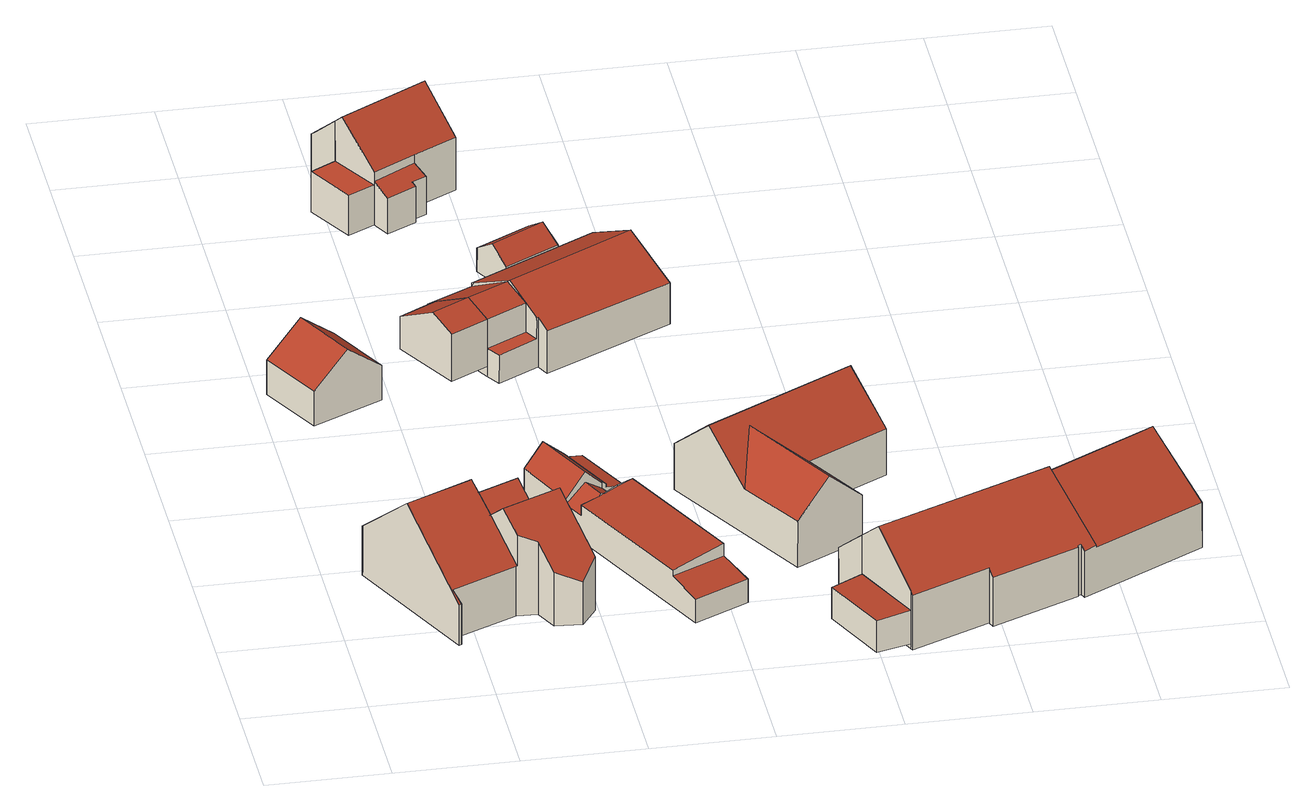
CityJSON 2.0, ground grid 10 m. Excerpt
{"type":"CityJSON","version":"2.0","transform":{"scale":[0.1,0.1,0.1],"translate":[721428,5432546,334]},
"CityObjects":{
"building1":{"type":"Building","attributes":{"Gemeindeschluessel":"09375199","HoeheDach":"347.230","HoeheGrund":"337.940","Methode":"2000","NiedrigsteTraufeDesGebaeudes":"341.506","Geometrietyp2DReferenz":"3000","measuredHeight":9.29,"function":"31001_1000","roofType":"3100"},"address":[{"Country":"Germany","Locality":"Sinzing","ThoroughfareName":"Jasminweg 1"}],"geometry":[{"type":"Solid","lod":"2","boundaries":[[[[0,1,2,3]],[[4,5,6]],[[7,8,9,10,11,12]],[[13,14,15,16,5]],[[7,12,3,2]],[[17,18,19,20]],[[21,13,5,4,22]],[[9,23,19,18,24,25,10]],[[18,17,26,27,24]],[[28,29,15,14]],[[30,16,15,29,31]],[[32,31,29,28]],[[20,19,23,33]],[[9,8,33,23]],[[11,10,25,6]],[[0,3,12,11,6,5,16,30,34]],[[6,25,24,27,22,4]],[[21,22,27,26]],[[1,0,34,35]],[[8,7,2,1,35,32,28,14,13,21,26,17,20,33]],[[30,31,32,35,34]]]],"semantics":{"surfaces":[{"type":"WallSurface","Flaeche":"3.979","Z_MAX":"4.397","Z_MAX_ASL":"342.337","Z_MIN":"-0.000","Z_MIN_ASL":"337.940"},{"type":"WallSurface","Flaeche":"2.041","Z_MAX":"8.570","Z_MAX_ASL":"346.510","Z_MIN":"5.960","Z_MIN_ASL":"343.900"},{"type":"WallSurface","Flaeche":"11.141","Z_MAX":"7.180","Z_MAX_ASL":"345.120","Z_MIN":"-0.000","Z_MIN_ASL":"337.940"},{"type":"WallSurface","Flaeche":"15.298","Z_MAX":"9.290","Z_MAX_ASL":"347.230","Z_MIN":"-0.000","Z_MIN_ASL":"337.940"},{"type":"WallSurface","Flaeche":"26.171","Z_MAX":"4.404","Z_MAX_ASL":"342.344","Z_MIN":"-0.000","Z_MIN_ASL":"337.940"},{"type":"WallSurface","Flaeche":"9.757","Z_MAX":"4.750","Z_MAX_ASL":"342.690","Z_MIN":"-0.000","Z_MIN_ASL":"337.940"},{"type":"WallSurface","Flaeche":"6.607","Z_MAX":"8.570","Z_MAX_ASL":"346.510","Z_MIN":"-0.000","Z_MIN_ASL":"337.940"},{"type":"RoofSurface","Dachneigung":"50.077","Dachorientierung":"157.229","Flaeche":"31.057","Z_MAX":"8.670","Z_MAX_ASL":"346.610","Z_MIN":"3.793","Z_MIN_ASL":"341.733"},{"type":"WallSurface","Flaeche":"37.968","Z_MAX":"8.670","Z_MAX_ASL":"346.610","Z_MIN":"-0.000","Z_MIN_ASL":"337.940"},{"type":"WallSurface","Flaeche":"32.696","Z_MAX":"8.587","Z_MAX_ASL":"346.527","Z_MIN":"-0.000","Z_MIN_ASL":"337.940"},{"type":"RoofSurface","Dachneigung":"50.264","Dachorientierung":"337.229","Flaeche":"46.952","Z_MAX":"9.290","Z_MAX_ASL":"347.230","Z_MIN":"4.402","Z_MIN_ASL":"342.342"},{"type":"WallSurface","Flaeche":"27.067","Z_MAX":"4.402","Z_MAX_ASL":"342.342","Z_MIN":"-0.000","Z_MIN_ASL":"337.940"},{"type":"WallSurface","Flaeche":"9.685","Z_MAX":"4.745","Z_MAX_ASL":"342.686","Z_MIN":"-0.000","Z_MIN_ASL":"337.940"},{"type":"WallSurface","Flaeche":"11.672","Z_MAX":"6.485","Z_MAX_ASL":"344.425","Z_MIN":"-0.000","Z_MIN_ASL":"337.940"},{"type":"WallSurface","Flaeche":"7.300","Z_MAX":"8.670","Z_MAX_ASL":"346.610","Z_MIN":"4.398","Z_MIN_ASL":"342.338"},{"type":"RoofSurface","Dachneigung":"50.263","Dachorientierung":"157.229","Flaeche":"47.261","Z_MAX":"9.290","Z_MAX_ASL":"347.230","Z_MIN":"3.566","Z_MIN_ASL":"341.506"},{"type":"RoofSurface","Dachneigung":"50.077","Dachorientierung":"337.230","Flaeche":"15.679","Z_MAX":"8.670","Z_MAX_ASL":"346.610","Z_MIN":"5.960","Z_MIN_ASL":"343.900"},{"type":"WallSurface","Flaeche":"34.319","Z_MAX":"8.014","Z_MAX_ASL":"345.954","Z_MIN":"-0.000","Z_MIN_ASL":"337.940"},{"type":"WallSurface","Flaeche":"0.689","Z_MAX":"3.570","Z_MAX_ASL":"341.511","Z_MIN":"-0.000","Z_MIN_ASL":"337.940"},{"type":"GroundSurface","Flaeche":"108.291","Z_MAX":"-0.000","Z_MAX_ASL":"337.940","Z_MIN":"-0.000","Z_MIN_ASL":"337.940"},{"type":"WallSurface","Flaeche":"84.499","Z_MAX":"9.290","Z_MAX_ASL":"347.230","Z_MIN":"-0.000","Z_MIN_ASL":"337.940"}],"values":[[0,1,2,3,4,5,6,7,8,9,10,11,12,13,14,15,16,17,18,19,20]]}}]},
"building2":{"type":"Building","attributes":{"Gemeindeschluessel":"09375199","HoeheDach":"343.040","HoeheGrund":"337.830","Methode":"2000","NiedrigsteTraufeDesGebaeudes":"340.504","Geometrietyp2DReferenz":"3000","measuredHeight":5.21,"function":"31001_2000","roofType":"3100"},"geometry":[{"type":"Solid","lod":"2","boundaries":[[[[36,37,38,39]],[[38,37,40,41]],[[42,43,44,45]],[[45,44,40,37,36]],[[39,38,41,46,47]],[[46,41,40,44,43]],[[47,46,43,42]],[[45,36,39,47,42]]]],"semantics":{"surfaces":[{"type":"WallSurface","Flaeche":"8.033","Z_MAX":"2.682","Z_MAX_ASL":"340.512","Z_MIN":"0.000","Z_MIN_ASL":"337.830"},{"type":"RoofSurface","Dachneigung":"49.839","Dachorientierung":"154.937","Flaeche":"11.705","Z_MAX":"5.210","Z_MAX_ASL":"343.040","Z_MIN":"2.682","Z_MIN_ASL":"340.512"},{"type":"WallSurface","Flaeche":"7.954","Z_MAX":"2.683","Z_MAX_ASL":"340.513","Z_MIN":"0.000","Z_MIN_ASL":"337.830"},{"type":"WallSurface","Flaeche":"23.643","Z_MAX":"5.210","Z_MAX_ASL":"343.040","Z_MIN":"0.000","Z_MIN_ASL":"337.830"},{"type":"WallSurface","Flaeche":"20.687","Z_MAX":"5.210","Z_MAX_ASL":"343.040","Z_MIN":"0.000","Z_MIN_ASL":"337.830"},{"type":"RoofSurface","Dachneigung":"49.847","Dachorientierung":"334.927","Flaeche":"11.659","Z_MAX":"5.210","Z_MAX_ASL":"343.040","Z_MIN":"2.674","Z_MIN_ASL":"340.504"},{"type":"WallSurface","Flaeche":"2.982","Z_MAX":"3.490","Z_MAX_ASL":"341.320","Z_MIN":"0.000","Z_MIN_ASL":"337.830"},{"type":"GroundSurface","Flaeche":"17.858","Z_MAX":"0.000","Z_MAX_ASL":"337.830","Z_MIN":"0.000","Z_MIN_ASL":"337.830"}],"values":[[0,1,2,3,4,5,6,7]]}}]},
"building3":{"type":"Building","attributes":{"Gemeindeschluessel":"09375199","HoeheDach":"342.630","HoeheGrund":"336.910","Methode":"2000","NiedrigsteTraufeDesGebaeudes":"339.970","Geometrietyp2DReferenz":"3000","measuredHeight":5.72,"function":"31001_2463","roofType":"3100"},"geometry":[{"type":"Solid","lod":"2","boundaries":[[[[48,49,50,51]],[[51,52,53,48]],[[52,54,55,53]],[[54,56,57,55]],[[50,56,54,52,51]],[[49,57,56,50]],[[48,53,55,57,49]]]],"semantics":{"surfaces":[{"type":"GroundSurface","Flaeche":"38.814","Z_MAX":"0.000","Z_MAX_ASL":"336.910","Z_MIN":"0.000","Z_MIN_ASL":"336.910"},{"type":"WallSurface","Flaeche":"18.328","Z_MAX":"3.064","Z_MAX_ASL":"339.974","Z_MIN":"0.000","Z_MIN_ASL":"336.910"},{"type":"RoofSurface","Dachneigung":"50.634","Dachorientierung":"243.401","Flaeche":"25.091","Z_MAX":"5.720","Z_MAX_ASL":"342.630","Z_MIN":"3.060","Z_MIN_ASL":"339.970"},{"type":"RoofSurface","Dachneigung":"50.630","Dachorientierung":"63.396","Flaeche":"25.114","Z_MAX":"5.720","Z_MAX_ASL":"342.630","Z_MIN":"3.061","Z_MIN_ASL":"339.971"},{"type":"WallSurface","Flaeche":"28.448","Z_MAX":"5.720","Z_MAX_ASL":"342.630","Z_MIN":"0.000","Z_MIN_ASL":"336.910"},{"type":"WallSurface","Flaeche":"18.346","Z_MAX":"3.061","Z_MAX_ASL":"339.971","Z_MIN":"0.000","Z_MIN_ASL":"336.910"},{"type":"WallSurface","Flaeche":"28.459","Z_MAX":"5.720","Z_MAX_ASL":"342.630","Z_MIN":"0.000","Z_MIN_ASL":"336.910"}],"values":[[0,1,2,3,4,5,6]]}}]},
"building4":{"type":"Building","attributes":{"Gemeindeschluessel":"09375199","HoeheDach":"343.040","HoeheGrund":"337.840","Methode":"2000","NiedrigsteTraufeDesGebaeudes":"340.511","Geometrietyp2DReferenz":"3000","measuredHeight":5.2,"function":"51009_1610","roofType":"3100"},"geometry":[{"type":"Solid","lod":"2","boundaries":[[[[58,59,36,45]],[[59,60,37,36]],[[45,44,61,58]],[[40,62,61,44]],[[36,37,40,44,45]],[[37,60,62,40]],[[58,61,62,60,59]]]],"semantics":{"surfaces":[{"type":"GroundSurface","Flaeche":"24.102","Z_MAX":"0.000","Z_MAX_ASL":"337.840","Z_MIN":"0.000","Z_MIN_ASL":"337.840"},{"type":"WallSurface","Flaeche":"10.780","Z_MAX":"2.672","Z_MAX_ASL":"340.512","Z_MIN":"0.000","Z_MIN_ASL":"337.840"},{"type":"WallSurface","Flaeche":"10.719","Z_MAX":"2.672","Z_MAX_ASL":"340.512","Z_MIN":"0.000","Z_MIN_ASL":"337.840"},{"type":"RoofSurface","Dachneigung":"49.831","Dachorientierung":"334.664","Flaeche":"15.751","Z_MAX":"5.200","Z_MAX_ASL":"343.040","Z_MIN":"2.671","Z_MIN_ASL":"340.511"},{"type":"WallSurface","Flaeche":"23.580","Z_MAX":"5.200","Z_MAX_ASL":"343.040","Z_MIN":"0.000","Z_MIN_ASL":"337.840"},{"type":"RoofSurface","Dachneigung":"49.834","Dachorientierung":"154.659","Flaeche":"15.792","Z_MAX":"5.200","Z_MAX_ASL":"343.040","Z_MIN":"2.672","Z_MIN_ASL":"340.512"},{"type":"WallSurface","Flaeche":"23.575","Z_MAX":"5.200","Z_MAX_ASL":"343.040","Z_MIN":"0.000","Z_MIN_ASL":"337.840"}],"values":[[0,1,2,3,4,5,6]]}}]},
"building5":{"type":"Building","attributes":{"Gemeindeschluessel":"09375199","HoeheDach":"340.900","HoeheGrund":"336.380","Methode":"2000","NiedrigsteTraufeDesGebaeudes":"338.275","Geometrietyp2DReferenz":"3000","measuredHeight":4.52,"function":"31001_2000","roofType":"1000"},"geometry":[{"type":"Solid","lod":"2","boundaries":[[[[63,64,65,66,67,68]],[[69,70,71,72,73,74]],[[75,76,74]],[[77,78,79,80]],[[81,82,73,72,83,84]],[[84,83,85,86]],[[87,88,89,82,81]],[[65,64,69,74,76]],[[90,91,63,68]],[[92,93,94,95]],[[75,88,96,97,66,65,76]],[[70,80,79,95,94,71]],[[67,98,90,68]],[[95,79,78,92]],[[77,99,86,85,93,92,78]],[[91,90,98,97,96,87,81,84,86,99]],[[75,89,88]],[[67,66,97,98]],[[83,72,71,94,93,85]],[[91,99,77,80,70,69,64,63]],[[89,75,74,73,82]],[[87,96,88]]]],"semantics":{"surfaces":[{"type":"WallSurface","Flaeche":"53.393","Z_MAX":"3.866","Z_MAX_ASL":"340.246","Z_MIN":"0.000","Z_MIN_ASL":"336.380"},{"type":"WallSurface","Flaeche":"5.344","Z_MAX":"3.022","Z_MAX_ASL":"339.402","Z_MIN":"0.000","Z_MIN_ASL":"336.380"},{"type":"WallSurface","Flaeche":"0.839","Z_MAX":"3.687","Z_MAX_ASL":"340.067","Z_MIN":"2.511","Z_MIN_ASL":"338.891"},{"type":"WallSurface","Flaeche":"10.466","Z_MAX":"1.896","Z_MAX_ASL":"338.276","Z_MIN":"0.000","Z_MIN_ASL":"336.380"},{"type":"WallSurface","Flaeche":"2.386","Z_MAX":"4.520","Z_MAX_ASL":"340.900","Z_MIN":"2.308","Z_MIN_ASL":"338.688"},{"type":"RoofSurface","Dachneigung":"46.962","Dachorientierung":"244.353","Flaeche":"14.235","Z_MAX":"4.520","Z_MAX_ASL":"340.900","Z_MIN":"2.748","Z_MIN_ASL":"339.128"},{"type":"RoofSurface","Dachneigung":"55.149","Dachorientierung":"244.384","Flaeche":"4.750","Z_MAX":"3.630","Z_MAX_ASL":"340.010","Z_MIN":"2.298","Z_MIN_ASL":"338.678"},{"type":"WallSurface","Flaeche":"5.299","Z_MAX":"3.866","Z_MAX_ASL":"340.246","Z_MIN":"0.000","Z_MIN_ASL":"336.380"},{"type":"WallSurface","Flaeche":"10.660","Z_MAX":"2.120","Z_MAX_ASL":"338.500","Z_MIN":"0.000","Z_MIN_ASL":"336.380"},{"type":"WallSurface","Flaeche":"1.262","Z_MAX":"2.670","Z_MAX_ASL":"339.050","Z_MIN":"2.440","Z_MIN_ASL":"338.820"},{"type":"RoofSurface","Dachneigung":"82.738","Dachorientierung":"244.361","Flaeche":"59.650","Z_MAX":"3.866","Z_MAX_ASL":"340.246","Z_MIN":"3.227","Z_MIN_ASL":"339.607"},{"type":"WallSurface","Flaeche":"4.958","Z_MAX":"3.022","Z_MAX_ASL":"339.402","Z_MIN":"0.000","Z_MIN_ASL":"336.380"},{"type":"RoofSurface","Dachneigung":"78.292","Dachorientierung":"153.153","Flaeche":"15.673","Z_MAX":"2.750","Z_MAX_ASL":"339.130","Z_MIN":"2.114","Z_MIN_ASL":"338.494"},{"type":"RoofSurface","Dachneigung":"73.105","Dachorientierung":"64.335","Flaeche":"10.311","Z_MAX":"2.440","Z_MAX_ASL":"338.820","Z_MIN":"1.895","Z_MIN_ASL":"338.275"},{"type":"WallSurface","Flaeche":"17.793","Z_MAX":"4.520","Z_MAX_ASL":"340.900","Z_MIN":"0.000","Z_MIN_ASL":"336.380"},{"type":"WallSurface","Flaeche":"66.006","Z_MAX":"3.239","Z_MAX_ASL":"339.619","Z_MIN":"0.000","Z_MIN_ASL":"336.380"},{"type":"WallSurface","Flaeche":"0.032","Z_MAX":"3.630","Z_MAX_ASL":"340.010","Z_MIN":"3.450","Z_MIN_ASL":"339.830"},{"type":"WallSurface","Flaeche":"3.992","Z_MAX":"3.866","Z_MAX_ASL":"340.246","Z_MIN":"2.750","Z_MIN_ASL":"339.130"},{"type":"RoofSurface","Dachneigung":"46.970","Dachorientierung":"64.350","Flaeche":"15.000","Z_MAX":"4.520","Z_MAX_ASL":"340.900","Z_MIN":"2.670","Z_MIN_ASL":"339.050"},{"type":"GroundSurface","Flaeche":"112.947","Z_MAX":"0.000","Z_MAX_ASL":"336.380","Z_MIN":"0.000","Z_MIN_ASL":"336.380"},{"type":"RoofSurface","Dachneigung":"55.139","Dachorientierung":"64.348","Flaeche":"4.002","Z_MAX":"3.630","Z_MAX_ASL":"340.010","Z_MIN":"2.511","Z_MIN_ASL":"338.891"},{"type":"WallSurface","Flaeche":"0.779","Z_MAX":"3.450","Z_MAX_ASL":"339.830","Z_MIN":"2.298","Z_MIN_ASL":"338.678"}],"values":[[0,1,2,3,4,5,6,7,8,9,10,11,12,13,14,15,16,17,18,19,20,21]]}}]},
"building6":{"type":"Building","attributes":{"Gemeindeschluessel":"09375199","HoeheDach":"340.615","HoeheGrund":"335.460","Methode":"2000","NiedrigsteTraufeDesGebaeudes":"338.424","Geometrietyp2DReferenz":"3000","measuredHeight":5.16,"function":"31001_2000","roofType":"3100"},"geometry":[{"type":"Solid","lod":"2","boundaries":[[[[100,101,102,103]],[[104,105,106,107]],[[107,106,108,109,110]],[[106,105,111,108]],[[110,109,101,100]],[[103,102,111,105,104]],[[103,104,107,110,100]],[[108,111,102,101,109]]]],"semantics":{"surfaces":[{"type":"WallSurface","Flaeche":"1.203","Z_MAX":"2.988","Z_MAX_ASL":"338.448","Z_MIN":"0.000","Z_MIN_ASL":"335.460"},{"type":"WallSurface","Flaeche":"15.015","Z_MAX":"4.277","Z_MAX_ASL":"339.737","Z_MIN":"0.000","Z_MIN_ASL":"335.460"},{"type":"WallSurface","Flaeche":"26.908","Z_MAX":"5.155","Z_MAX_ASL":"340.615","Z_MIN":"0.000","Z_MIN_ASL":"335.460"},{"type":"RoofSurface","Dachneigung":"68.643","Dachorientierung":"150.811","Flaeche":"8.456","Z_MAX":"5.155","Z_MAX_ASL":"340.615","Z_MIN":"4.277","Z_MIN_ASL":"339.737"},{"type":"WallSurface","Flaeche":"9.183","Z_MAX":"2.987","Z_MAX_ASL":"338.447","Z_MIN":"0.000","Z_MIN_ASL":"335.460"},{"type":"WallSurface","Flaeche":"26.778","Z_MAX":"5.155","Z_MAX_ASL":"340.615","Z_MIN":"0.000","Z_MIN_ASL":"335.460"},{"type":"GroundSurface","Flaeche":"21.847","Z_MAX":"0.000","Z_MAX_ASL":"335.460","Z_MIN":"0.000","Z_MIN_ASL":"335.460"},{"type":"RoofSurface","Dachneigung":"61.412","Dachorientierung":"330.809","Flaeche":"15.915","Z_MAX":"5.155","Z_MAX_ASL":"340.615","Z_MIN":"2.964","Z_MIN_ASL":"338.424"}],"values":[[0,1,2,3,4,5,6,7]]}}]},
"building7":{"type":"Building","attributes":{"Gemeindeschluessel":"09375199","HoeheDach":"342.470","HoeheGrund":"334.510","Methode":"2000","NiedrigsteTraufeDesGebaeudes":"337.682","Geometrietyp2DReferenz":"3000","measuredHeight":7.96,"function":"31001_1000","roofType":"3100"},"address":[{"Country":"Germany","Locality":"Sinzing","ThoroughfareName":"Mariaorter Straße 8"}],"geometry":[{"type":"Solid","lod":"2","boundaries":[[[[112,113,114,115,116]],[[117,118,114,119]],[[120,121,122,123]],[[124,125,115,114,118]],[[126,127,128,129]],[[130,123,122,119,114,113]],[[122,121,128,127,117,119]],[[131,132,124,118,117]],[[112,133,134,113]],[[131,117,127,126]],[[135,134,133,136]],[[116,115,125,137,138,139]],[[129,128,121,120]],[[140,138,137,141]],[[142,116,139,143]],[[130,113,134,135]],[[132,141,137,125,124]],[[142,136,133,112,116]],[[143,139,138,140]],[[131,126,129,120,123,130,135,136,142,143,140,141,132]]]],"semantics":{"surfaces":[{"type":"WallSurface","Flaeche":"13.365","Z_MAX":"7.960","Z_MAX_ASL":"342.470","Z_MIN":"3.640","Z_MIN_ASL":"338.150"},{"type":"WallSurface","Flaeche":"2.969","Z_MAX":"4.664","Z_MAX_ASL":"339.174","Z_MIN":"3.940","Z_MIN_ASL":"338.450"},{"type":"WallSurface","Flaeche":"8.713","Z_MAX":"3.173","Z_MAX_ASL":"337.683","Z_MIN":"-0.000","Z_MIN_ASL":"334.510"},{"type":"RoofSurface","Dachneigung":"48.874","Dachorientierung":"152.631","Flaeche":"41.481","Z_MAX":"7.960","Z_MAX_ASL":"342.470","Z_MIN":"4.660","Z_MIN_ASL":"339.170"},{"type":"WallSurface","Flaeche":"4.570","Z_MAX":"3.351","Z_MAX_ASL":"337.861","Z_MIN":"-0.000","Z_MIN_ASL":"334.510"},{"type":"WallSurface","Flaeche":"6.207","Z_MAX":"4.687","Z_MAX_ASL":"339.197","Z_MIN":"-0.000","Z_MIN_ASL":"334.510"},{"type":"RoofSurface","Dachneigung":"65.783","Dachorientierung":"152.631","Flaeche":"7.117","Z_MAX":"3.942","Z_MAX_ASL":"338.452","Z_MIN":"3.172","Z_MIN_ASL":"337.682"},{"type":"WallSurface","Flaeche":"19.308","Z_MAX":"4.664","Z_MAX_ASL":"339.174","Z_MIN":"-0.000","Z_MIN_ASL":"334.510"},{"type":"RoofSurface","Dachneigung":"90.000","Dachorientierung":"-1.000","Flaeche":"11.160","Z_MAX":"3.640","Z_MAX_ASL":"338.150","Z_MIN":"3.640","Z_MIN_ASL":"338.150"},{"type":"WallSurface","Flaeche":"4.794","Z_MAX":"3.942","Z_MAX_ASL":"338.452","Z_MIN":"-0.000","Z_MIN_ASL":"334.510"},{"type":"WallSurface","Flaeche":"16.720","Z_MAX":"3.640","Z_MAX_ASL":"338.150","Z_MIN":"-0.000","Z_MIN_ASL":"334.510"},{"type":"RoofSurface","Dachneigung":"48.874","Dachorientierung":"332.631","Flaeche":"40.996","Z_MAX":"7.960","Z_MAX_ASL":"342.470","Z_MIN":"4.704","Z_MIN_ASL":"339.214"},{"type":"WallSurface","Flaeche":"1.283","Z_MAX":"3.349","Z_MAX_ASL":"337.859","Z_MIN":"-0.000","Z_MIN_ASL":"334.510"},{"type":"WallSurface","Flaeche":"1.431","Z_MAX":"4.704","Z_MAX_ASL":"339.214","Z_MIN":"-0.000","Z_MIN_ASL":"334.510"},{"type":"WallSurface","Flaeche":"17.267","Z_MAX":"7.230","Z_MAX_ASL":"341.740","Z_MIN":"-0.000","Z_MIN_ASL":"334.510"},{"type":"WallSurface","Flaeche":"8.857","Z_MAX":"3.640","Z_MAX_ASL":"338.150","Z_MIN":"-0.000","Z_MIN_ASL":"334.510"},{"type":"WallSurface","Flaeche":"47.463","Z_MAX":"7.960","Z_MAX_ASL":"342.470","Z_MIN":"-0.000","Z_MIN_ASL":"334.510"},{"type":"WallSurface","Flaeche":"8.992","Z_MAX":"7.230","Z_MAX_ASL":"341.740","Z_MIN":"-0.000","Z_MIN_ASL":"334.510"},{"type":"WallSurface","Flaeche":"37.553","Z_MAX":"4.704","Z_MAX_ASL":"339.214","Z_MIN":"-0.000","Z_MIN_ASL":"334.510"},{"type":"GroundSurface","Flaeche":"79.778","Z_MAX":"-0.000","Z_MAX_ASL":"334.510","Z_MIN":"-0.000","Z_MIN_ASL":"334.510"}],"values":[[0,1,2,3,4,5,6,7,8,9,10,11,12,13,14,15,16,17,18,19]]}}]},
"building8":{"type":"Building","attributes":{"Gemeindeschluessel":"09375199","HoeheDach":"340.770","HoeheGrund":"334.590","Methode":"2000","NiedrigsteTraufeDesGebaeudes":"337.060","Geometrietyp2DReferenz":"3000","measuredHeight":6.18,"function":"31001_1000","roofType":"3100"},"address":[{"Country":"Germany","Locality":"Sinzing","ThoroughfareName":"Mariaorter Straße 7"}],"geometry":[{"type":"Solid","lod":"2","boundaries":[[[[144,145,146,147]],[[148,149,150,151,152]],[[153,154,151,150,155,156]],[[157,158,147,105,111,102]],[[159,111,105,160]],[[161,162,163,164,145,144]],[[146,160,105,147]],[[165,162,161,158,157,166,155,150,149]],[[166,101,156,155]],[[167,152,151,154]],[[101,166,157,102]],[[167,154,153,159,160,146,145,164]],[[101,102,111,159,153,156]],[[165,168,163,162]],[[168,148,152,167,164,163]],[[161,144,147,158]],[[168,165,149,148]]]],"semantics":{"surfaces":[{"type":"RoofSurface","Dachneigung":"90.000","Dachorientierung":"-1.000","Flaeche":"5.388","Z_MAX":"2.470","Z_MAX_ASL":"337.060","Z_MIN":"2.470","Z_MIN_ASL":"337.060"},{"type":"WallSurface","Flaeche":"46.892","Z_MAX":"6.180","Z_MAX_ASL":"340.770","Z_MIN":"0.000","Z_MIN_ASL":"334.590"},{"type":"WallSurface","Flaeche":"60.464","Z_MAX":"3.786","Z_MAX_ASL":"338.376","Z_MIN":"0.000","Z_MIN_ASL":"334.590"},{"type":"WallSurface","Flaeche":"32.069","Z_MAX":"6.030","Z_MAX_ASL":"340.620","Z_MIN":"0.000","Z_MIN_ASL":"334.590"},{"type":"RoofSurface","Dachneigung":"68.065","Dachorientierung":"153.782","Flaeche":"9.268","Z_MAX":"6.030","Z_MAX_ASL":"340.620","Z_MIN":"5.130","Z_MIN_ASL":"339.720"},{"type":"WallSurface","Flaeche":"9.690","Z_MAX":"4.450","Z_MAX_ASL":"339.040","Z_MIN":"0.000","Z_MIN_ASL":"334.590"},{"type":"WallSurface","Flaeche":"10.207","Z_MAX":"5.130","Z_MAX_ASL":"339.720","Z_MIN":"2.470","Z_MIN_ASL":"337.060"},{"type":"GroundSurface","Flaeche":"142.532","Z_MAX":"0.000","Z_MAX_ASL":"334.590","Z_MIN":"0.000","Z_MIN_ASL":"334.590"},{"type":"WallSurface","Flaeche":"1.630","Z_MAX":"3.805","Z_MAX_ASL":"338.395","Z_MIN":"0.000","Z_MIN_ASL":"334.590"},{"type":"RoofSurface","Dachneigung":"62.834","Dachorientierung":"333.782","Flaeche":"62.628","Z_MAX":"6.180","Z_MAX_ASL":"340.770","Z_MIN":"3.786","Z_MIN_ASL":"338.376"},{"type":"WallSurface","Flaeche":"1.531","Z_MAX":"3.805","Z_MAX_ASL":"338.395","Z_MIN":"0.000","Z_MIN_ASL":"334.590"},{"type":"WallSurface","Flaeche":"4.081","Z_MAX":"6.180","Z_MAX_ASL":"340.770","Z_MIN":"2.470","Z_MIN_ASL":"337.060"},{"type":"RoofSurface","Dachneigung":"60.815","Dachorientierung":"333.783","Flaeche":"19.848","Z_MAX":"6.030","Z_MAX_ASL":"340.620","Z_MIN":"3.558","Z_MIN_ASL":"338.148"},{"type":"WallSurface","Flaeche":"4.820","Z_MAX":"4.450","Z_MAX_ASL":"339.040","Z_MIN":"0.000","Z_MIN_ASL":"334.590"},{"type":"RoofSurface","Dachneigung":"62.834","Dachorientierung":"153.782","Flaeche":"62.381","Z_MAX":"6.180","Z_MAX_ASL":"340.770","Z_MIN":"3.732","Z_MIN_ASL":"338.322"},{"type":"WallSurface","Flaeche":"3.569","Z_MAX":"2.470","Z_MAX_ASL":"337.060","Z_MIN":"0.000","Z_MIN_ASL":"334.590"},{"type":"WallSurface","Flaeche":"45.312","Z_MAX":"3.855","Z_MAX_ASL":"338.445","Z_MIN":"0.000","Z_MIN_ASL":"334.590"}],"values":[[0,1,2,3,4,5,6,7,8,9,10,11,12,13,14,15,16]]}}]},
"building9":{"type":"Building","attributes":{"Gemeindeschluessel":"09375199","HoeheDach":"337.634","HoeheGrund":"334.610","Methode":"1000","NiedrigsteTraufeDesGebaeudes":"337.367","Geometrietyp2DReferenz":"3000","measuredHeight":3.02,"function":"51009_1610","roofType":"1000"},"geometry":[{"type":"Solid","lod":"2","boundaries":[[[[169,170,171,172]],[[169,172,173,174]],[[172,171,175,173]],[[173,175,176,174]],[[174,176,170,169]],[[176,175,171,170]]]],"semantics":{"surfaces":[{"type":"WallSurface","Flaeche":"8.157","Z_MAX":"3.024","Z_MAX_ASL":"337.634","Z_MIN":"0.000","Z_MIN_ASL":"334.610"},{"type":"GroundSurface","Flaeche":"17.871","Z_MAX":"0.000","Z_MAX_ASL":"334.610","Z_MIN":"0.000","Z_MIN_ASL":"334.610"},{"type":"WallSurface","Flaeche":"19.923","Z_MAX":"3.024","Z_MAX_ASL":"337.634","Z_MIN":"0.000","Z_MIN_ASL":"334.610"},{"type":"WallSurface","Flaeche":"8.183","Z_MAX":"3.024","Z_MAX_ASL":"337.634","Z_MIN":"0.000","Z_MIN_ASL":"334.610"},{"type":"WallSurface","Flaeche":"16.930","Z_MAX":"2.760","Z_MAX_ASL":"337.370","Z_MIN":"0.000","Z_MIN_ASL":"334.610"},{"type":"RoofSurface","Dachneigung":"84.601","Dachorientierung":"246.291","Flaeche":"17.950","Z_MAX":"3.024","Z_MAX_ASL":"337.634","Z_MIN":"2.757","Z_MIN_ASL":"337.367"}],"values":[[0,1,2,3,4,5]]}}]},
"building10":{"type":"Building","attributes":{"Gemeindeschluessel":"09375199","HoeheDach":"338.074","HoeheGrund":"334.770","Methode":"1000","NiedrigsteTraufeDesGebaeudes":"336.936","Geometrietyp2DReferenz":"3000","measuredHeight":3.3,"function":"31001_2000","roofType":"3100"},"geometry":[{"type":"Solid","lod":"2","boundaries":[[[[177,178,179,180,181]],[[181,180,182,183]],[[184,185,178,177]],[[183,182,186,185,184]],[[186,179,178,185]],[[182,180,179,186]],[[177,181,183,184]]]],"semantics":{"surfaces":[{"type":"WallSurface","Flaeche":"9.864","Z_MAX":"3.304","Z_MAX_ASL":"338.074","Z_MIN":"0.000","Z_MIN_ASL":"334.770"},{"type":"WallSurface","Flaeche":"11.062","Z_MAX":"2.168","Z_MAX_ASL":"336.938","Z_MIN":"0.000","Z_MIN_ASL":"334.770"},{"type":"WallSurface","Flaeche":"11.032","Z_MAX":"2.172","Z_MAX_ASL":"336.942","Z_MIN":"0.000","Z_MIN_ASL":"334.770"},{"type":"WallSurface","Flaeche":"9.846","Z_MAX":"3.304","Z_MAX_ASL":"338.074","Z_MIN":"0.000","Z_MIN_ASL":"334.770"},{"type":"RoofSurface","Dachneigung":"57.765","Dachorientierung":"331.326","Flaeche":"10.831","Z_MAX":"3.304","Z_MAX_ASL":"338.074","Z_MIN":"2.166","Z_MIN_ASL":"336.936"},{"type":"RoofSurface","Dachneigung":"57.766","Dachorientierung":"151.321","Flaeche":"10.858","Z_MAX":"3.304","Z_MAX_ASL":"338.074","Z_MIN":"2.168","Z_MIN_ASL":"336.938"},{"type":"GroundSurface","Flaeche":"18.347","Z_MAX":"0.000","Z_MAX_ASL":"334.770","Z_MIN":"0.000","Z_MIN_ASL":"334.770"}],"values":[[0,1,2,3,4,5,6]]}}]},
"building11":{"type":"Building","attributes":{"Gemeindeschluessel":"09375199","HoeheDach":"342.540","HoeheGrund":"334.710","Methode":"2000","NiedrigsteTraufeDesGebaeudes":"338.785","Geometrietyp2DReferenz":"3000","measuredHeight":7.83,"function":"31001_1000","roofType":"3100"},"address":[{"Country":"Germany","Locality":"Sinzing","ThoroughfareName":"Mariaorter Straße 6"}],"geometry":[{"type":"Solid","lod":"2","boundaries":[[[[187,188,189,190]],[[191,190,189,192]],[[193,194,195,196]],[[189,188,197,198,199,192]],[[200,201,202,203]],[[200,187,190,201]],[[195,199,198,196]],[[192,199,195,194,191]],[[197,188,187,200,203]],[[202,193,196,198,197,203]],[[191,194,193,202,201,190]]]],"semantics":{"surfaces":[{"type":"WallSurface","Flaeche":"26.078","Z_MAX":"4.086","Z_MAX_ASL":"338.796","Z_MIN":"0.000","Z_MIN_ASL":"334.710"},{"type":"WallSurface","Flaeche":"31.325","Z_MAX":"4.097","Z_MAX_ASL":"338.807","Z_MIN":"0.000","Z_MIN_ASL":"334.710"},{"type":"RoofSurface","Dachneigung":"48.971","Dachorientierung":"333.398","Flaeche":"79.519","Z_MAX":"7.830","Z_MAX_ASL":"342.540","Z_MIN":"4.084","Z_MIN_ASL":"338.794"},{"type":"GroundSurface","Flaeche":"160.332","Z_MAX":"0.000","Z_MAX_ASL":"334.710","Z_MIN":"0.000","Z_MIN_ASL":"334.710"},{"type":"RoofSurface","Dachneigung":"47.191","Dachorientierung":"243.400","Flaeche":"34.610","Z_MAX":"7.020","Z_MAX_ASL":"341.730","Z_MIN":"4.086","Z_MIN_ASL":"338.796"},{"type":"RoofSurface","Dachneigung":"47.200","Dachorientierung":"63.407","Flaeche":"34.842","Z_MAX":"7.020","Z_MAX_ASL":"341.730","Z_MIN":"4.075","Z_MIN_ASL":"338.785"},{"type":"WallSurface","Flaeche":"56.813","Z_MAX":"4.084","Z_MAX_ASL":"338.794","Z_MIN":"0.000","Z_MIN_ASL":"334.710"},{"type":"WallSurface","Flaeche":"51.232","Z_MAX":"7.830","Z_MAX_ASL":"342.540","Z_MIN":"0.000","Z_MIN_ASL":"334.710"},{"type":"WallSurface","Flaeche":"35.225","Z_MAX":"7.020","Z_MAX_ASL":"341.730","Z_MIN":"0.000","Z_MIN_ASL":"334.710"},{"type":"WallSurface","Flaeche":"77.070","Z_MAX":"7.830","Z_MAX_ASL":"342.540","Z_MIN":"0.000","Z_MIN_ASL":"334.710"},{"type":"RoofSurface","Dachneigung":"48.972","Dachorientierung":"153.398","Flaeche":"65.471","Z_MAX":"7.830","Z_MAX_ASL":"342.540","Z_MIN":"4.086","Z_MIN_ASL":"338.796"}],"values":[[0,1,2,3,4,5,6,7,8,9,10]]}}]},
"building12":{"type":"Building","attributes":{"Gemeindeschluessel":"09375199","HoeheDach":"343.030","HoeheGrund":"334.200","Methode":"1000","NiedrigsteTraufeDesGebaeudes":"338.201","Geometrietyp2DReferenz":"3000","measuredHeight":8.83,"function":"31001_1000","roofType":"3100"},"address":[{"Country":"Germany","Locality":"Sinzing","ThoroughfareName":"Mariaorter Straße 5"}],"geometry":[{"type":"Solid","lod":"2","boundaries":[[[[204,205,206,207,208]],[[209,210,211,212,213]],[[214,215,216,217]],[[218,219,220,221,222,223]],[[218,223,211,210]],[[204,208,220,219]],[[224,225,226,227]],[[228,229,225,224]],[[217,216,206,205]],[[230,231,232,233]],[[206,216,215,226,225,229,232,231,234,235,207]],[[227,226,215,214]],[[230,233,228,224,227,214,217,205,204,219,218,210,209]],[[230,209,213,236,234,231]],[[233,232,229,228]],[[208,207,235,221,220]],[[237,212,211,223,222]],[[236,213,212,237]],[[234,236,237,222,221,235]]]],"semantics":{"surfaces":[{"type":"WallSurface","Flaeche":"48.083","Z_MAX":"8.830","Z_MAX_ASL":"343.030","Z_MIN":"-0.000","Z_MIN_ASL":"334.200"},{"type":"WallSurface","Flaeche":"68.144","Z_MAX":"8.390","Z_MAX_ASL":"342.590","Z_MIN":"-0.000","Z_MIN_ASL":"334.200"},{"type":"WallSurface","Flaeche":"35.032","Z_MAX":"4.908","Z_MAX_ASL":"339.108","Z_MIN":"-0.000","Z_MIN_ASL":"334.200"},{"type":"WallSurface","Flaeche":"63.627","Z_MAX":"4.174","Z_MAX_ASL":"338.374","Z_MIN":"-0.000","Z_MIN_ASL":"334.200"},{"type":"WallSurface","Flaeche":"40.661","Z_MAX":"4.009","Z_MAX_ASL":"338.209","Z_MIN":"-0.000","Z_MIN_ASL":"334.200"},{"type":"WallSurface","Flaeche":"17.411","Z_MAX":"6.863","Z_MAX_ASL":"341.063","Z_MIN":"-0.000","Z_MIN_ASL":"334.200"},{"type":"WallSurface","Flaeche":"34.769","Z_MAX":"4.431","Z_MAX_ASL":"338.631","Z_MIN":"-0.000","Z_MIN_ASL":"334.200"},{"type":"WallSurface","Flaeche":"0.441","Z_MAX":"4.515","Z_MAX_ASL":"338.715","Z_MIN":"-0.000","Z_MIN_ASL":"334.200"},{"type":"WallSurface","Flaeche":"1.675","Z_MAX":"5.181","Z_MAX_ASL":"339.381","Z_MIN":"-0.000","Z_MIN_ASL":"334.200"},{"type":"WallSurface","Flaeche":"1.993","Z_MAX":"4.521","Z_MAX_ASL":"338.721","Z_MIN":"-0.000","Z_MIN_ASL":"334.200"},{"type":"RoofSurface","Dachneigung":"49.550","Dachorientierung":"158.415","Flaeche":"104.450","Z_MAX":"8.830","Z_MAX_ASL":"343.030","Z_MIN":"4.130","Z_MIN_ASL":"338.330"},{"type":"WallSurface","Flaeche":"2.659","Z_MAX":"4.908","Z_MAX_ASL":"339.108","Z_MIN":"-0.000","Z_MIN_ASL":"334.200"},{"type":"GroundSurface","Flaeche":"277.710","Z_MAX":"-0.000","Z_MAX_ASL":"334.200","Z_MIN":"-0.000","Z_MIN_ASL":"334.200"},{"type":"WallSurface","Flaeche":"46.789","Z_MAX":"4.211","Z_MAX_ASL":"338.411","Z_MIN":"-0.000","Z_MIN_ASL":"334.200"},{"type":"WallSurface","Flaeche":"1.519","Z_MAX":"4.521","Z_MAX_ASL":"338.721","Z_MIN":"-0.000","Z_MIN_ASL":"334.200"},{"type":"RoofSurface","Dachneigung":"49.550","Dachorientierung":"338.415","Flaeche":"110.987","Z_MAX":"8.830","Z_MAX_ASL":"343.030","Z_MIN":"4.174","Z_MIN_ASL":"338.374"},{"type":"RoofSurface","Dachneigung":"51.402","Dachorientierung":"333.157","Flaeche":"72.436","Z_MAX":"8.390","Z_MAX_ASL":"342.590","Z_MIN":"4.001","Z_MIN_ASL":"338.201"},{"type":"RoofSurface","Dachneigung":"51.403","Dachorientierung":"153.157","Flaeche":"73.134","Z_MAX":"8.390","Z_MAX_ASL":"342.590","Z_MIN":"4.009","Z_MIN_ASL":"338.209"},{"type":"WallSurface","Flaeche":"3.361","Z_MAX":"8.830","Z_MAX_ASL":"343.030","Z_MIN":"4.001","Z_MIN_ASL":"338.201"}],"values":[[0,1,2,3,4,5,6,7,8,9,10,11,12,13,14,15,16,17,18]]}}]}
},
"vertices":[
[76,18,75],[76,18,39],[71,27,39],[71,27,83],[104,98,99],[104,98,125],[111,84,112],[125,52,39],[142,51,39],[142,51,104],[126,52,111],[126,52,83],[125,52,83],[104,98,39],[97,113,39],[97,113,125],[100,106,132],[186,49,39],[186,49,87],[173,30,77],[173,30,39],[114,102,39],[114,102,99],[151,32,87],[166,91,126],[118,69,126],[163,98,39],[163,98,120],[76,159,39],[76,159,83],[45,80,132],[20,133,83],[20,133,39],[151,32,39],[74,17,75],[74,17,39],
[124,126,38],[124,126,65],[97,113,65],[97,113,38],[111,153,90],[84,140,90],[72,168,38],[72,168,65],[99,180,65],[99,180,38],[76,159,73],[76,159,38],
[0,427,29],[58,456,29],[85,403,29],[27,374,29],[27,374,60],[0,427,60],[56,388,86],[29,442,86],[85,403,60],[58,456,60],
[135,197,38],[161,143,38],[161,143,65],[135,197,65],[148,170,90],
[308,64,24],[243,199,24],[243,199,62],[294,91,62],[294,91,51],[308,64,45],[230,193,24],[221,212,24],[221,212,54],[221,211,54],[221,211,49],[230,193,49],[218,186,59],[230,193,61],[217,271,24],[217,271,43],[241,221,43],[241,221,24],[190,195,47],[207,204,60],[207,204,69],[190,195,51],[183,254,69],[167,245,52],[199,177,47],[214,184,58],[216,185,60],[263,41,45],[263,41,24],[201,263,48],[201,263,51],[225,213,51],[225,213,48],[199,177,56],[250,69,56],[250,69,51],[167,245,24],
[144,513,15],[144,513,44],[148,515,44],[148,515,15],[178,460,15],[178,460,57],[147,443,57],[147,443,15],[136,463,66],[117,498,44],[117,498,15],[167,480,66],
[111,739,41],[134,699,41],[134,699,52],[115,731,85],[111,739,77],[169,719,45],[169,719,52],[134,699,44],[166,697,5],[166,697,37],[142,684,37],[142,684,5],[205,739,52],[187,772,85],[176,707,5],[176,707,39],[164,701,39],[164,701,5],[134,699,5],[169,719,5],[205,739,5],[90,727,41],[112,687,41],[112,687,5],[90,727,5],[169,805,52],[166,803,52],[97,764,52],[166,803,5],[169,805,5],[111,739,5],[97,764,5],
[185,448,31],[218,467,31],[212,479,31],[178,460,31],[330,511,43],[330,511,6],[285,594,6],[285,594,44],[307,553,68],[180,537,41],[180,537,44],[142,517,6],[142,517,41],[148,515,6],[178,460,6],[201,498,66],[212,479,57],[185,448,6],[219,467,6],[219,467,50],[218,467,50],[224,456,6],[144,513,6],[202,496,68],[224,456,44],
[372,58,6],[372,58,34],[398,70,36],[398,70,6],[425,10,6],[397,2,6],[425,10,36],[397,2,34],
[243,637,8],[243,637,29],[251,621,41],[260,605,29],[260,605,8],[215,580,29],[215,580,8],[198,612,8],[198,612,29],[207,596,41],
[416,166,48],[416,166,7],[385,222,7],[385,222,48],[452,259,48],[452,259,7],[308,229,85],[431,296,85],[409,334,48],[288,267,48],[360,136,7],[288,267,7],[409,334,7],[388,151,77],[341,236,77],[329,191,48],[360,136,48],
[398,70,2],[425,10,2],[425,10,54],[407,49,90],[398,70,71],[672,117,2],[613,210,2],[613,210,42],[642,163,86],[672,117,42],[491,36,2],[491,36,51],[426,7,51],[426,7,2],[525,160,2],[385,99,2],[385,99,44],[524,160,44],[524,160,42],[525,160,42],[565,62,2],[565,62,46],[493,30,46],[493,30,2],[565,63,2],[565,63,47],[570,60,2],[570,60,43],[568,65,47],[568,65,2],[580,66,44],[552,113,90],[580,66,42],[552,113,86]
]}
